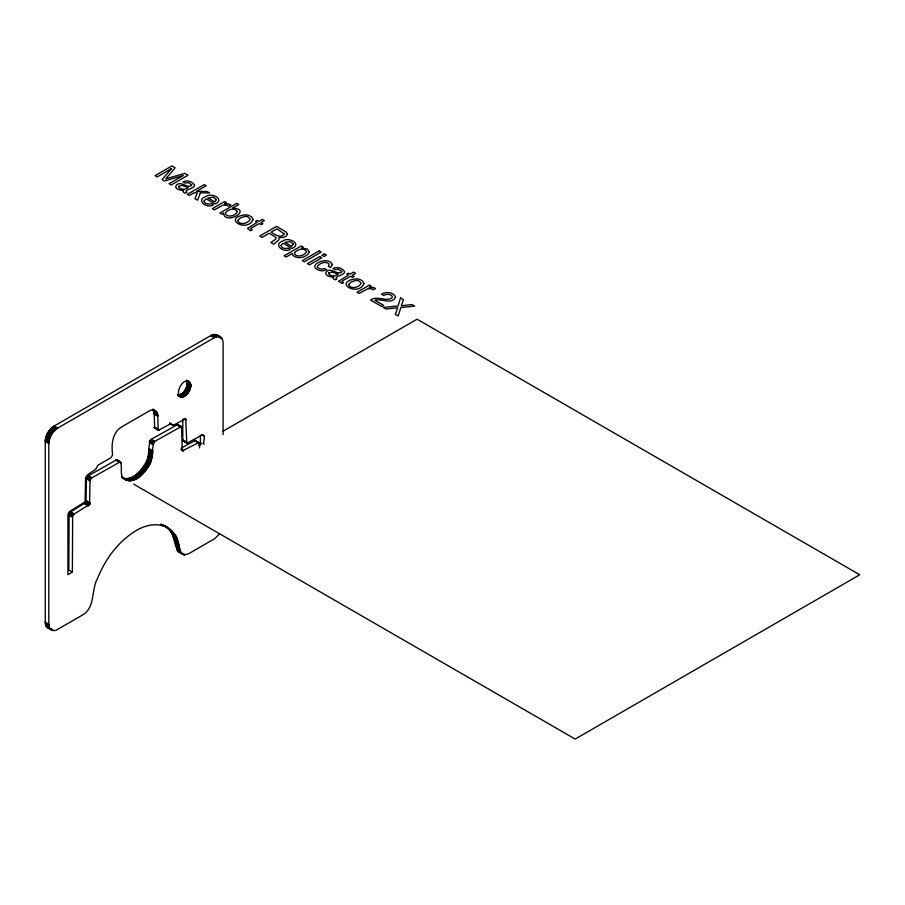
<?xml version="1.0" encoding="UTF-8"?>
<svg xmlns="http://www.w3.org/2000/svg" width="905" height="905" viewBox="0 0 905 905"><rect width="100%" height="100%" fill="white"/><g stroke="black" fill="none" stroke-linecap="round" stroke-linejoin="round"><path stroke-width="1.36" d="M122.876 478.055C131.689 480.736 139.438 472.659 143.838 465.962C150.965 458.586 146.961 447.013 151.135 439.355L177.731 424.502M125.863 479.842C134.755 483.281 142.956 474.808 147.391 468.009C154.529 460.634 150.524 449.061 154.698 441.402L181.283 426.56M49.198 628.421L46.438 626.611L45.25 622.165L45.25 441.448C45.476 435.316 48.949 429.309 54.142 426.051L210.639 335.687C215.571 332.327 223.546 336.931 223.094 342.882L223.094 434.649M219.61 533.746L214.779 538.633L188.828 553.645C176.056 559.143 181.113 538.271 173.703 533.192C164.778 521.201 147.164 523.554 135.954 530.76C118.057 541.484 105.229 559.267 97.548 578.408C91.066 589.856 95.478 606.825 83.068 614.699L57.694 629.348C53.791 632.516 48.022 629.179 48.802 624.212L48.802 443.507C49.04 437.364 52.501 431.368 57.694 428.099L214.202 337.746L217.607 336.558L220.492 337.124M181.554 397.114C173.794 394.829 183.251 394.852 184.36 391.107C186.181 388.618 187.493 385.507 187.131 382.374C186.045 377.86 193.161 384.84 190.469 387.826C189.733 390.768 188.07 393.517 185.717 395.451C171.294 403.63 181.181 374.082 190.107 382.668M120.286 461.776L91.043 478.338L90.002 480.815L89.561 504.39L73.893 514.176L72.649 515.816L72.366 572.107L68.814 570.048L69.097 513.757L70.341 512.117L86.009 502.343L86.439 478.756L87.48 476.29L116.734 459.717M181.294 448.043L195.356 440.418M181.464 426.662L182.335 450.837L198.919 442.477M198.444 445.418L202.098 443.303M222.868 431.312L417.069 319.194L859.75 574.777L575.173 739.068L133.702 484.198M72.366 572.107L67.92 574.675L67.943 514.21L69.447 511.608L85.115 501.823L85.556 478.044C87.4 472.116 96.258 471.878 97.683 465.385L111.089 457.625L112.616 454.717C111.225 445.102 112.209 432.556 121.508 426.99L148.895 411.175C152.798 408.008 158.579 411.345 157.787 416.311L158.217 430.248M156.011 428.122L154.846 428.291M158.398 430.35L170.536 423.857L173.466 425.214L185.729 418.653L186.781 443.133M184.066 441.221L183.398 441.188M186.962 443.235L202.2 434.943C206.532 433.936 202.618 442.771 203.976 444.366M181.339 552.797C171.588 548.521 176.735 529.108 163.058 525.16L167.504 527.717M162.131 524.708L161.192 524.3L169.224 528.837M216.057 334.692L221.25 337.689M215.582 334.567L221.589 338.04M215.085 334.499L221.895 338.436M214.576 334.477L218.128 336.536M219.802 337.497L222.178 338.866M214.044 334.511L217.607 336.558M213.501 334.59L217.053 336.637M212.947 334.714L216.499 336.762M212.381 334.884L215.933 336.943M211.804 335.11L215.356 337.158M211.227 335.382L214.779 337.429M210.639 335.687L214.202 337.746M186.962 380.36L189.62 382.001M186.328 380.27L189.88 382.317M186.747 381.005L190.31 383.064M186.916 381.435L190.469 383.482M187.041 381.887L190.593 383.946M187.131 382.374L190.684 384.433M187.188 382.894L190.74 384.942M187.199 383.437L190.763 385.485M187.188 383.992L190.74 386.05M187.131 384.568L190.684 386.627M187.041 385.168L190.593 387.216M186.916 385.768L190.469 387.826M186.747 386.378L190.31 388.437M186.554 386.989L190.107 389.048M186.328 387.612L189.88 389.659M186.068 388.222L189.62 390.27M185.774 388.822L189.337 390.881M185.457 389.422L189.021 391.469M185.118 389.998L188.67 392.057M184.744 390.564L188.308 392.612M184.36 391.107L187.912 393.155M183.953 391.627L187.505 393.675M183.523 392.114L187.075 394.173M183.082 392.578L186.634 394.625M182.629 393.008L186.181 395.055M182.165 393.392L185.717 395.451M181.69 393.754L185.242 395.813M181.215 394.071L184.767 396.119M180.74 394.342L184.292 396.401M180.265 394.58L183.817 396.628M179.79 394.761L183.353 396.82M179.326 394.908L182.889 396.967M178.873 395.01L182.425 397.057M178.432 395.055L181.984 397.103M177.595 395.01L181.147 397.069M177.357 395.055L180.762 396.978M183.975 418.483L186.34 419.852M201.6 434.604L203.976 435.972M152.809 409.184L155.581 410.813M156.282 411.481L152.73 409.422L154.155 412.963L154.665 428.189M153.036 409.818L156.599 411.865M153.307 410.248L156.87 412.307M177.527 424.445L181.611 426.809M153.556 410.723L157.108 412.771M177.301 424.434L181.735 426.99M177.063 424.468L180.638 426.538M153.76 411.232L157.312 413.291M176.814 424.547L180.695 426.787M176.566 424.671L180.118 426.73M153.929 411.775L157.481 413.834M154.054 412.352L157.617 414.411M154.155 412.963L157.708 415.022M154.212 413.596L157.764 415.655M154.223 414.264L157.787 416.311M169.552 422.929L171.916 424.298M169.71 423.404L173.206 425.293M169.835 423.608L172.968 425.327M194.926 440.35L199.372 442.907L199.53 447.907M194.688 440.384L199.451 443.133M194.451 440.464L199.507 443.393M194.19 440.588L199.53 443.676M182.787 419.185L182.787 439.988L186.34 442.047M182.787 439.988L186.679 442.511M182.81 440.271L186.43 442.59M182.855 440.52L187.38 443.314M182.946 440.746L187.165 443.303M154.223 427.092L157.787 429.151M154.246 427.375L159.314 430.305M154.303 427.635L159.065 430.384M154.393 427.861L158.828 430.418M181.305 449.4L183.681 450.769M181.057 449.525L183.421 450.894M151.135 439.355L154.698 441.402M150.886 439.525L154.438 441.572M150.637 439.728L154.189 441.776M150.4 439.966L153.952 442.025M150.173 440.237L153.737 442.285M149.97 440.531L153.533 442.579M149.789 440.837L153.352 442.896M149.642 441.165L153.194 443.212M149.517 441.493L153.081 443.541M149.427 441.81L152.99 443.869M149.382 442.126L152.934 444.185M149.359 442.432L152.911 444.491M149.359 448.801L152.911 450.848M149.336 449.695L152.9 451.742M149.291 450.6L152.843 452.647M149.201 451.527L152.753 453.575M149.065 452.466L152.628 454.514M148.906 453.416L152.47 455.475M148.714 454.378L152.266 456.437M148.477 455.351L152.04 457.41M148.216 456.335L151.769 458.383M147.911 457.308L151.474 459.367M147.583 458.292L151.135 460.351M147.21 459.276L150.773 461.335M146.814 460.26L150.377 462.308M146.395 461.233L149.947 463.292M145.931 462.206L149.495 464.254M145.445 463.156L149.008 465.215M144.936 464.107L148.499 466.166M144.393 465.034L147.956 467.093M143.838 465.962L147.391 468.009M143.25 466.856L146.802 468.914M142.639 467.738L146.191 469.786M142.006 468.598L145.558 470.645M141.361 469.423L144.913 471.482M140.682 470.238L144.246 472.286M140.004 471.019L143.556 473.066M139.302 471.765L142.854 473.813M116.53 459.661C126.202 461.957 116.756 475.317 125.331 479.537M138.589 472.489L142.142 474.537M116.066 459.683L120.829 462.432M115.817 459.763L120.885 462.693M115.569 459.887L120.908 462.964M137.865 473.168L141.418 475.227M137.13 473.824L140.682 475.872M54.142 426.051L57.694 428.099M53.565 426.402L57.117 428.461M136.384 474.435L139.936 476.494M52.976 426.809L56.54 428.857M135.626 475.023L139.189 477.071M52.411 427.239L55.963 429.298M134.879 475.555L138.431 477.614M51.845 427.726L55.397 429.773M51.28 428.246L54.843 430.294M134.11 476.064L137.673 478.112M50.737 428.789L54.3 430.848M133.352 476.528L136.915 478.575M50.205 429.377L53.768 431.425M132.594 476.946L136.146 478.994M49.696 429.988L53.248 432.047M131.836 477.32L135.388 479.367M131.078 477.648L134.63 479.707M49.198 430.633L52.762 432.681M130.32 477.942L133.883 479.989M48.734 431.289L52.286 433.348M129.585 478.179L133.137 480.238M128.838 478.383L132.402 480.431M48.282 431.979L51.834 434.038M128.114 478.53L131.678 480.578M47.852 432.681L51.415 434.739M127.401 478.632L130.965 480.691M126.7 478.688L130.263 480.747M126.021 478.7L129.573 480.759M47.456 433.405L51.008 435.452M125.354 478.666L128.906 480.725M124.698 478.587L128.261 480.634M121.496 476.969L123.872 478.338M124.064 478.451L127.628 480.51M47.083 434.14L50.646 436.187M123.465 478.281L127.017 480.329M122.311 477.795L126.429 480.114M46.743 434.875L50.307 436.934M46.438 435.622L50.001 437.681M46.166 436.38L49.718 438.427M45.929 437.126L49.481 439.185M45.725 437.873L49.277 439.932M45.555 438.62L49.108 440.667M45.42 439.344L48.983 441.402M45.329 440.068L48.881 442.115M45.273 440.769L48.825 442.817M45.25 441.448L48.802 443.507M88.226 475.679L91.778 477.727M87.966 475.849L91.529 477.897M87.717 476.053L91.281 478.1M87.48 476.29L91.043 478.338M87.265 476.562L90.817 478.609M87.061 476.856L90.613 478.903M86.88 477.161L90.432 479.22M86.722 477.489L90.285 479.537M86.609 477.806L90.161 479.865M86.518 478.134L90.07 480.193M86.461 478.451L90.014 480.51M86.439 478.756L90.002 480.815M161.407 524.629L163.782 525.997M166.486 527.4L170.038 529.459M167.267 528.068L170.83 530.126M160.423 524.3L162.798 525.669M168.036 528.78L171.588 530.828M168.771 529.527L172.323 531.574M169.473 530.307L173.036 532.366M170.151 531.133L173.703 533.192M170.796 532.004L174.36 534.063M171.418 532.909L174.97 534.968M171.995 533.848L175.559 535.907M172.55 534.832L176.113 536.88M173.07 535.839L176.633 537.898M173.568 536.891L177.12 538.95M174.02 537.977L177.572 540.036M174.439 539.097L178.002 541.145M174.835 540.24L178.387 542.299M175.185 541.428L178.749 543.475M175.513 542.638L179.066 544.697M175.796 543.882L179.36 545.93M176.056 545.149L179.609 547.208M176.271 546.45L179.835 548.498M176.452 547.774L180.016 549.821M176.554 548.385L180.106 550.432M176.69 548.95L180.242 551.009M176.86 549.493L180.412 551.552M177.063 550.002L180.615 552.061M177.301 550.478L180.864 552.536M182.527 553.487L184.903 554.856M177.584 550.907L184.394 554.833M177.889 551.303L183.896 554.765M178.228 551.654L183.421 554.652M86.439 500.748L90.002 502.795M86.428 501.053L89.98 503.101M86.167 502.015L89.719 504.074M86.009 502.343L89.561 504.39M85.828 502.648L89.391 504.707M85.624 502.942L89.188 505.001M85.409 503.214L88.962 505.262M85.172 503.452L88.724 505.51M84.923 503.655L88.475 505.714M84.663 503.825L88.226 505.884M70.59 511.947L74.153 514.006M70.341 512.117L73.893 514.176M70.092 512.321L73.644 514.379M69.855 512.558L73.407 514.617M69.628 512.83L73.192 514.888M69.425 513.124L72.988 515.183M69.244 513.44L72.807 515.488M69.097 513.757L72.649 515.816M68.972 514.085L72.536 516.144M68.882 514.413L72.445 516.461M68.837 514.73L72.389 516.778M68.814 515.035L72.366 517.083M45.25 622.165L48.802 624.212M45.273 622.821L48.825 624.869M45.329 623.455L48.881 625.513M45.42 624.065L48.983 626.113M45.555 624.642L49.108 626.701M45.725 625.185L49.277 627.244M45.929 625.694L49.481 627.753M46.166 626.17L49.718 628.228M50.205 628.5L52.581 629.88M46.438 626.611L53.248 630.536M46.743 626.995L52.762 630.468M47.456 627.651L51.834 630.185M216.929 335.065L218.343 336.377M177.912 424.603L178.342 425.701M116.915 459.819L117.345 460.917M181.973 450.283L182.063 450.498M200.412 435.316L200.412 445.113M332.384 264.599L330.472 267.507L328.47 266.353L329.228 263.966C325.777 260.821 319.906 262.925 317.474 266.319A3.575 2.07 0 0 0 317.96 267.971L321.479 269.192L324.669 268.547L326.671 269.701L323.956 270.572A5.95 3.439 0 0 1 320.155 270.629C304.182 266.013 328.685 254.859 332.384 264.599M247.619 228.445L250.606 230.798L252.235 229.859L250.798 228.931L251.228 228.184L259.237 223.558L261.194 224.689L262.88 223.716L260.911 222.585L264.339 220.605L262.258 219.406L258.83 221.374L257.167 220.424L255.482 221.397L257.144 222.347L247.619 228.445M338.911 281.161L341.898 283.503L343.527 282.564L342.09 281.636L342.52 280.889L350.529 276.263L352.486 277.394L354.172 276.421L352.215 275.29L355.631 273.31L353.55 272.111L350.122 274.091L348.459 273.129L346.785 274.102L348.436 275.063L338.911 281.161M204.066 201.068C204.44 204.145 208.942 204.485 211.351 203.693L213.376 204.858C207.109 209.089 195.288 200.129 205.899 196.555C211.238 192.165 225.481 199.281 215.175 204.021L206.182 198.828L204.066 201.068M281.014 245.493C281.387 248.57 285.901 248.909 288.299 248.117L290.324 249.294C284.057 253.513 272.247 244.554 282.858 240.979C288.186 236.59 302.428 243.717 292.123 248.445L283.129 243.253L281.014 245.493M86.28 501.687L89.934 503.418L89.81 504.266L86.28 501.687M191.668 184.824L191.611 185.502C187.086 188.794 181.192 180.412 176.362 185.084C173.443 188.953 180.977 190.751 183.738 190.31L182.957 191.181L183.749 192.505L185.378 193.206L186.905 192.324C182.821 189.869 194.304 188.919 194.586 185.446L194.473 184.835C192.052 181.373 186.781 179.722 182.98 181.916L184.903 183.025L188.398 182.629L191.668 184.824M341.66 271.421L341.604 272.1C337.079 275.392 331.185 267.009 326.354 271.681C323.436 275.55 330.97 277.349 333.73 276.907L332.95 277.778L333.741 279.102L335.37 279.803L336.886 278.921C332.814 276.466 344.296 275.516 344.579 272.043L344.466 271.432C342.045 267.971 336.773 266.319 332.972 268.514L334.895 269.622L338.391 269.226L341.66 271.421M237.879 220.413L237.8 221.024C240.391 225.65 248.377 223.331 250.346 219.248L247.846 216.804A3.971 2.285 0 0 0 244.622 216.51L240.278 218.026L237.879 220.413M348.742 284.419L348.663 285.03C351.264 289.668 359.251 287.338 361.219 283.254L358.708 280.81A3.971 2.285 0 0 0 355.484 280.516L351.14 282.032L348.742 284.419M287.36 233.988L286.557 235.82L283.831 237.382L278.978 237.63L278.932 239.814L273.717 244.146L270.923 242.529L275.833 239.067L276.161 237.585L269.238 233.219L262.02 237.393L259.735 236.069L276.568 226.352L285.969 231.952L287.36 233.988M237.325 211.544C235.741 215.65 228.252 218.037 225.322 213.965L225.277 213.207C227.325 209.383 234.848 207.177 237.325 211.544M223.354 213.252C225.605 225.718 252.936 209.259 232.676 208.003L238.784 204.473L236.771 203.32L219.881 213.06L221.793 214.168L223.354 213.252M253.106 219.485C247.438 233.241 221.838 218.377 244.622 214.881A7.161 4.129 0 0 1 249.305 215.605L251.714 216.974L253.106 219.485M363.968 283.491C358.301 297.247 332.701 282.383 355.484 278.887A7.161 4.129 0 0 1 360.167 279.611L362.577 280.98L363.968 283.491M178.613 186.385L178.489 187.018C180.593 190.05 185.559 189.824 188.251 187.595L181.916 185.389L178.613 186.385M328.606 272.982L328.481 273.615C330.585 276.647 335.551 276.421 338.244 274.192L331.909 271.986L328.606 272.982M216.408 199.62L214.7 201.849L207.879 197.912L213.354 197.177L216.408 199.62M293.356 244.045L291.648 246.284L284.826 242.348L290.301 241.601L293.356 244.045M284.159 233.852C281.376 239.056 274.283 234.338 271.138 232.121L276.885 228.807L284.159 233.852M395.553 297.236C391.65 305.064 381.231 298.141 374.817 300.268L383.777 305.438L381.831 306.557L370.564 300.064C377.227 295.166 385.745 302.168 392.159 297.813L392.125 295.924L389.976 294.555L386.514 294.295L383.652 295.392L381.548 294.182C385.745 291.444 393.89 291.863 395.553 297.236M309.34 252.043C306.705 257.676 296.682 259.95 292.507 254.769L292.462 253.377L286.195 256.997L284.125 255.81L301.241 245.934L303.243 247.088L301.614 248.027L307.395 249.079L309.34 252.043M400.576 297.949L398.019 305.947L383.369 307.451L386.118 309.035L397.702 307.734L395.315 314.352L398.143 315.981L400.847 307.576L414.705 306.105L411.99 304.533L401.288 305.8L403.426 299.6L400.576 297.949M200.299 192.889L197.573 200.186L194.948 198.659L197.301 192.878L193.987 192.799L189.383 195.457L187.403 194.315L204.236 184.597L206.216 185.74L196.442 191.385L206.951 191.43L209.587 192.946L200.299 192.889M294.713 252.472L294.419 253.954C297.44 257.834 304.227 255.617 306.433 251.918L306.41 251.183C303.56 247.291 297.474 249.542 294.713 252.472M171.384 168.669L162.029 179.654L164.28 180.966L183.274 175.536L169.043 183.704L171.203 184.959L188.036 175.242L184.801 173.375L165.773 178.817L175.163 167.81L171.905 165.932L155.072 175.649L157.244 176.905L171.384 168.669M224.564 201.6L212.29 208.682L214.349 209.87L222.845 205.209L226.329 205.096L228.569 206.17L230.752 204.915L228.761 203.964L224.406 203.953L226.522 202.72L224.564 201.6M319.126 250.923L302.293 260.64L304.352 261.828L321.185 252.11L319.126 250.923M319.657 256.568L307.451 263.615L309.544 264.826L321.761 257.778L319.657 256.568M324.273 253.898L321.942 255.244L324.035 256.454L326.377 255.108L324.273 253.898M369.342 285.177L357.068 292.27L359.127 293.458L367.634 288.797L371.107 288.684L373.346 289.758L375.53 288.503L373.539 287.552L369.183 287.541L371.299 286.308L369.342 285.177"/></g></svg>
